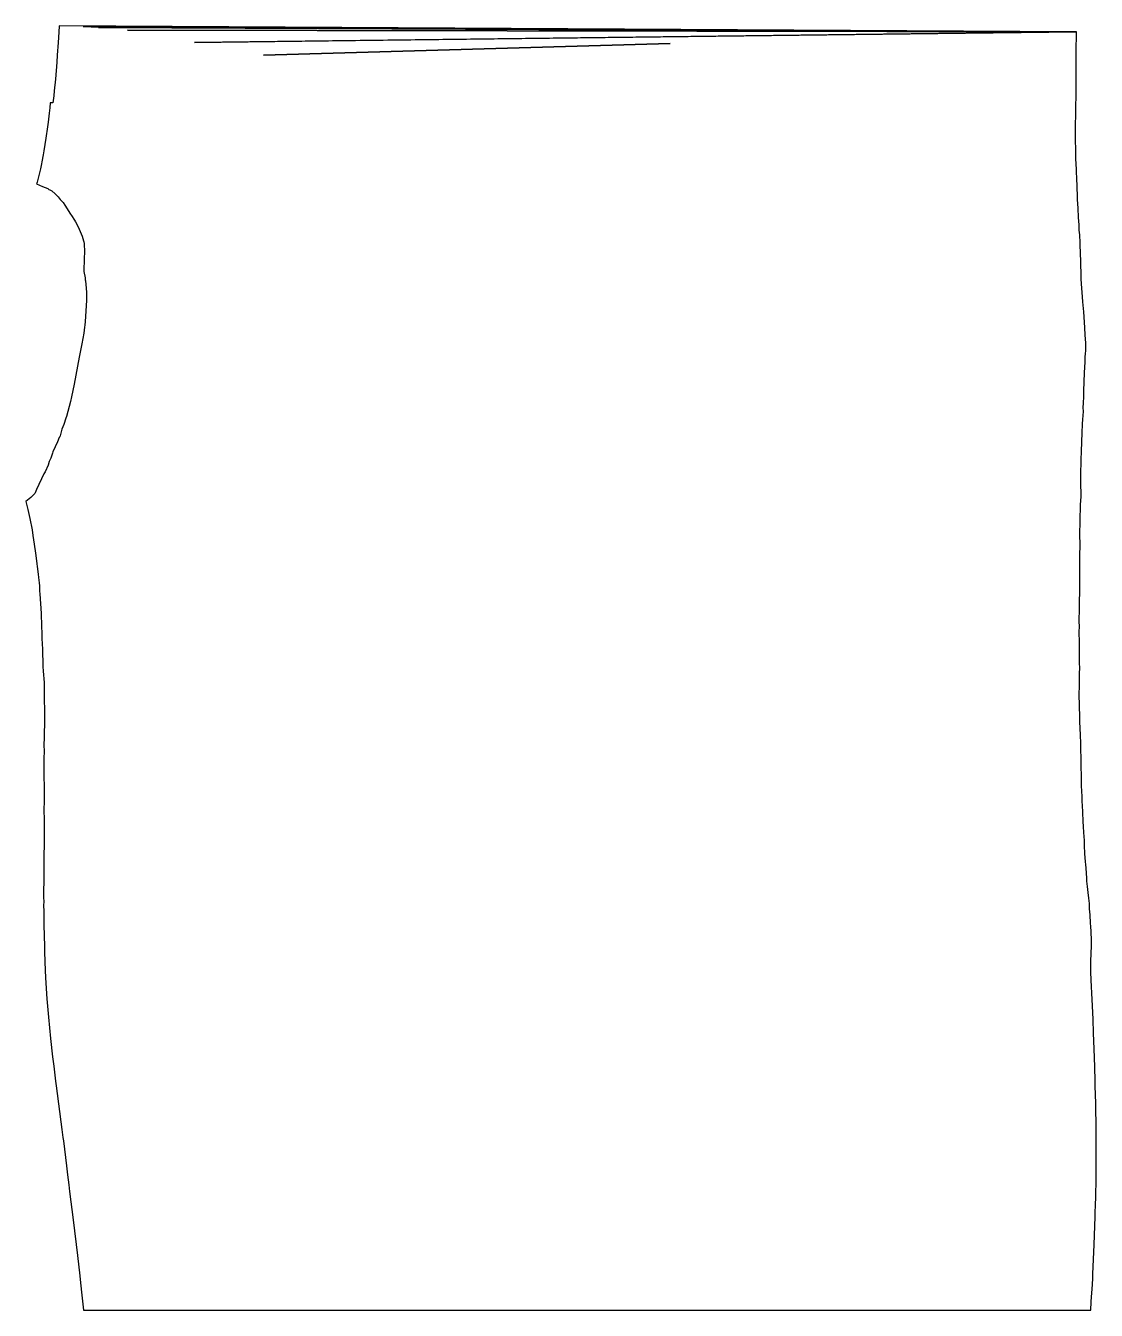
# Model space of a CAD drawing. Extents: x 6 to 159, y 0 to 184.
import ezdxf

# ---------------------------------------------------------------- set-up
doc = ezdxf.new("R2010")
doc.units = 0
doc.layers.add('12_36000', color=7, linetype='CONTINUOUS')

msp = doc.modelspace()

# ---------------------------------------------------------------- linework, layer by layer
at = {"layer": '12_36000', "color": 5}
for points in [[(9.8, 35.02), (10.068, 32.856), (10.166, 32.196), (10.978, 25.94), (11.117, 24.782), (11.188, 24.292), (11.63, 20.733), (11.782, 19.442), (11.969, 18.02), (12.083, 17.047), (12.594, 12.979), (13.205, 7.873), (13.543, 4.929), (13.592, 4.438), (13.806, 2.61), (14.092, 0.006), (158.53401, 0.006), (158.606, 1.238), (158.658, 1.952), (158.716, 3.05), (158.80801, 4.498), (158.83601, 5.244), (159.035, 9.39), (159.17001, 13.46), (159.17201, 13.769), (159.22601, 15.354), (159.23901, 15.974), (159.287, 19.129), (159.32301, 20.802), (159.33, 21.438), (159.32401, 22.296), (159.33, 23.074), (159.31401, 25.824), (159.259, 29.702), (159.19, 32.174), (159.15901, 32.903), (159.11201, 34.888), (159.05901, 36.256), (158.981, 38.65), (158.93001, 39.772), (158.856, 41.768), (158.714, 44.576), (158.59601, 47.362), (158.55602, 48.548), (158.55801, 50.096), (158.62701, 52.289), (158.63, 53.061), (158.59601, 54.336), (158.55, 55.036), (158.50401, 55.544), (158.45601, 56.73), (158.408, 57.14), (158.33, 57.562), (158.33, 58.334), (158.31601, 58.728), (158.276, 59.13), (158.17401, 59.948), (158.104, 60.364), (158.048, 60.772), (158.022, 61.168), (157.97801, 61.572), (157.94801, 61.968), (157.88301, 63.413), (157.84401, 63.932), (157.798, 64.334), (157.692, 65.522), (157.65201, 66.686), (157.61601, 67.084), (157.62201, 67.46201), (157.60001, 67.854), (157.53801, 68.64001), (157.51001, 69.286), (157.45801, 70.19601), (157.42001, 71.35201), (157.37801, 71.746), (157.354, 72.134), (157.34601, 72.51801), (157.32401, 72.90401), (157.3, 73.674), (157.22801, 75.216), (157.18401, 77.132), (157.158, 77.51801), (157.18001, 78.274), (157.17601, 78.519), (157.14401, 79.426), (157.09401, 80.19601), (157.10201, 81.332), (157.06201, 82.48), (157.01001, 83.48901), (156.95201, 84.396), (156.968, 85.152), (156.96301, 85.39301), (156.93301, 86.43501), (156.90001, 87.05601), (156.86601, 88.05701), (156.86601, 88.578), (156.908, 89.33401), (156.90201, 90.47201), (156.94, 91.228), (156.944, 92.22701), (156.93401, 92.746), (156.938, 93.506), (156.92801, 94.22201), (156.90201, 95.78201), (156.86601, 97.298), (156.90601, 98.05801), (156.89001, 98.816), (156.90201, 100.71201), (156.914, 101.71101), (156.94601, 102.992), (156.95201, 104.132), (156.944, 104.89001), (156.95801, 106.27), (156.96301, 108.17001), (156.996, 109.83201), (156.98801, 111.21301), (157.02901, 113.22601), (157.048, 115.54401), (157.15001, 116.714), (157.16801, 117.09601), (157.16801, 117.478), (157.134, 118.09401), (157.11801, 118.604), (157.134, 119.75201), (157.13, 120.51201), (157.14201, 121.27601), (157.18001, 122.05201), (157.20001, 123.2), (157.298, 125.90401), (157.35001, 127.06801), (157.41801, 127.85801), (157.42601, 128.244), (157.472, 129.028), (157.468, 129.408), (157.51201, 130.192), (157.522, 130.96201), (157.561, 131.869), (157.62801, 134.45401), (157.72601, 136.03801), (157.742, 136.69), (157.76601, 137.21001), (157.804, 137.612), (157.80801, 138.50201), (157.804, 138.76201), (157.746, 139.882), (157.664, 140.98401), (157.54401, 143.21001), (157.39001, 144.64201), (157.326, 145.36401), (157.22801, 147.20401), (157.18201, 147.936), (157.17601, 148.31201), (157.09401, 150.40001), (157.07001, 151.66), (157.00201, 152.75201), (157.00801, 153.134), (156.994, 153.50401), (156.96001, 153.858), (156.95601, 154.23401), (156.884, 154.94), (156.85001, 155.67201), (156.78001, 156.75401), (156.733, 158.08601), (156.65401, 159.29601), (156.62601, 160.119), (156.59401, 160.76401), (156.58601, 161.136), (156.522, 162.44101), (156.498, 163.175), (156.47, 163.67601), (156.412, 165.134), (156.382, 166.61401), (156.34201, 167.70601), (156.35101, 168.69402), (156.34401, 169.59201), (156.37201, 171.88), (156.40201, 172.66), (156.42001, 174.188), (156.45401, 174.97801), (156.46201, 175.36401), (156.46101, 176.71901), (156.44801, 177.83601), (156.451, 181.15601), (156.45801, 181.62001), (156.48201, 182.17401), (156.47701, 182.77501), (156.49001, 183.37401), (10.57, 184.246), (10.516, 183.30801), (10.458, 181.858), (10.318, 179.998), (10.264, 179.03601), (10.056, 176.60001), (9.868, 174.89401), (9.812, 174.188), (9.694, 173.16602), (9.282, 173.20401), (9.234, 172.48201), (9.162, 171.69402), (9.004, 170.41), (8.904, 169.73801), (8.683, 168.10101), (8.393, 166.30501), (8.293, 165.742), (8.094, 164.70601), (8.028, 164.423), (7.886, 163.73001), (7.652, 162.76801), (7.406, 161.81201), (7.33, 161.548), (8.212, 161.20201), (8.969, 160.89001), (9.119, 160.776), (9.257, 160.68901), (9.515, 160.55602), (10.032, 160.14001), (10.455, 159.716), (10.743, 159.313), (11.15, 158.87801), (11.393, 158.52301), (12.219, 157.201), (12.337, 157.04001), (12.771, 156.35301), (12.93, 156.121), (13.325, 155.39801), (13.89, 154.05101), (14.092, 153.39601), (14.134, 153.22501), (14.159, 153.02101), (14.206, 151.77701), (14.157, 150.88101), (14.112, 148.979), (14.291, 148.08601), (14.327, 147.77901), (14.367, 147.64), (14.454, 146.61501), (14.492, 145.998), (14.485, 145.483), (14.507, 145.33801), (14.509, 144.839), (14.311, 141.83101), (14.273, 141.30301), (14.236, 141.01701), (14.101, 140.147), (13.845, 138.62701), (13.606, 137.43001), (13.45, 136.70801), (12.747, 132.834), (12.354, 130.99901), (12.193, 130.356), (11.613, 128.194), (11.536, 127.968), (11.275, 127.04301), (10.99, 126.36201), (10.73, 125.42801), (10.661, 125.272), (10.606, 125.17001), (10.343, 124.55501), (9.691, 123.116), (9.62, 122.926), (9.387, 122.23301), (9.155, 121.75201), (8.984, 121.20901), (8.582, 120.26501), (8.382, 119.95501), (7.332, 117.716), (7.126, 117.24901), (7.075, 117.174), (6.772, 116.84), (6.633, 116.663), (6.518, 116.59), (5.783, 116.00301), (5.981, 115.256), (6.08, 114.844), (6.166, 114.426), (6.37, 113.58), (6.696, 111.926), (6.822, 111.11001), (6.99, 109.898), (7.18, 108.61101), (7.354, 107.48601), (7.4, 107.08801), (7.432, 106.69401), (7.565, 105.59901), (7.634, 105.11001), (7.716, 104.32401), (7.744, 103.93201), (7.77, 103.15401), (7.792, 102.76401), (7.986, 99.93501), (8.044, 98.11001), (8.095, 97.062), (8.106, 96.18001), (8.134, 95.79601), (8.182, 94.64001), (8.242, 92.60101), (8.256, 92.332), (8.311, 91.68501), (8.416, 90.04), (8.428, 89.65601), (8.414, 88.888), (8.444, 87.479), (8.496, 86.21201), (8.487, 84.541), (8.454, 82.374), (8.4, 80.83), (8.416, 80.45), (8.418, 80.066), (8.392, 79.29401), (8.408, 76.998), (8.384, 76.222), (8.41, 75.464), (8.41, 73.93), (8.422, 73.164), (8.4, 71.622), (8.438, 70.484), (8.446, 68.956), (8.438, 67.41801), (8.402, 64.59901), (8.378, 61.638), (8.334, 60.082), (8.336, 59.316), (8.362, 58.558), (8.36, 58.176), (8.374, 57.15), (8.402, 55.896), (8.402, 55.13), (8.42, 53.867), (8.476, 52.106), (8.492, 51.348), (8.588, 48.73), (8.632, 47.738), (8.716, 46.142), (8.808, 44.68), (9.032, 42.045), (9.322, 38.994), (9.626, 36.374), (9.8, 35.02)], [(120.912, 183.56001), (14.18, 184.12001), (14.014, 184.12801), (120.912, 183.56001)], [(49.286, 183.89801), (15.178, 184.06601), (49.286, 183.89801)], [(121.44, 183.524), (16.294, 183.97401), (16.236, 183.98201), (121.44, 183.524)], [(20.398, 183.58601), (156.49001, 183.37401), (20.398, 183.58601)], [(53.077, 182.10501), (156.49001, 183.37401), (30.022, 181.81201), (29.982, 181.82001), (53.077, 182.10501)], [(98.19601, 181.70001), (39.888, 180.026), (98.19601, 181.70001)]]:
    msp.add_lwpolyline(points, dxfattribs=at)

doc.saveas('drawing.dxf')
